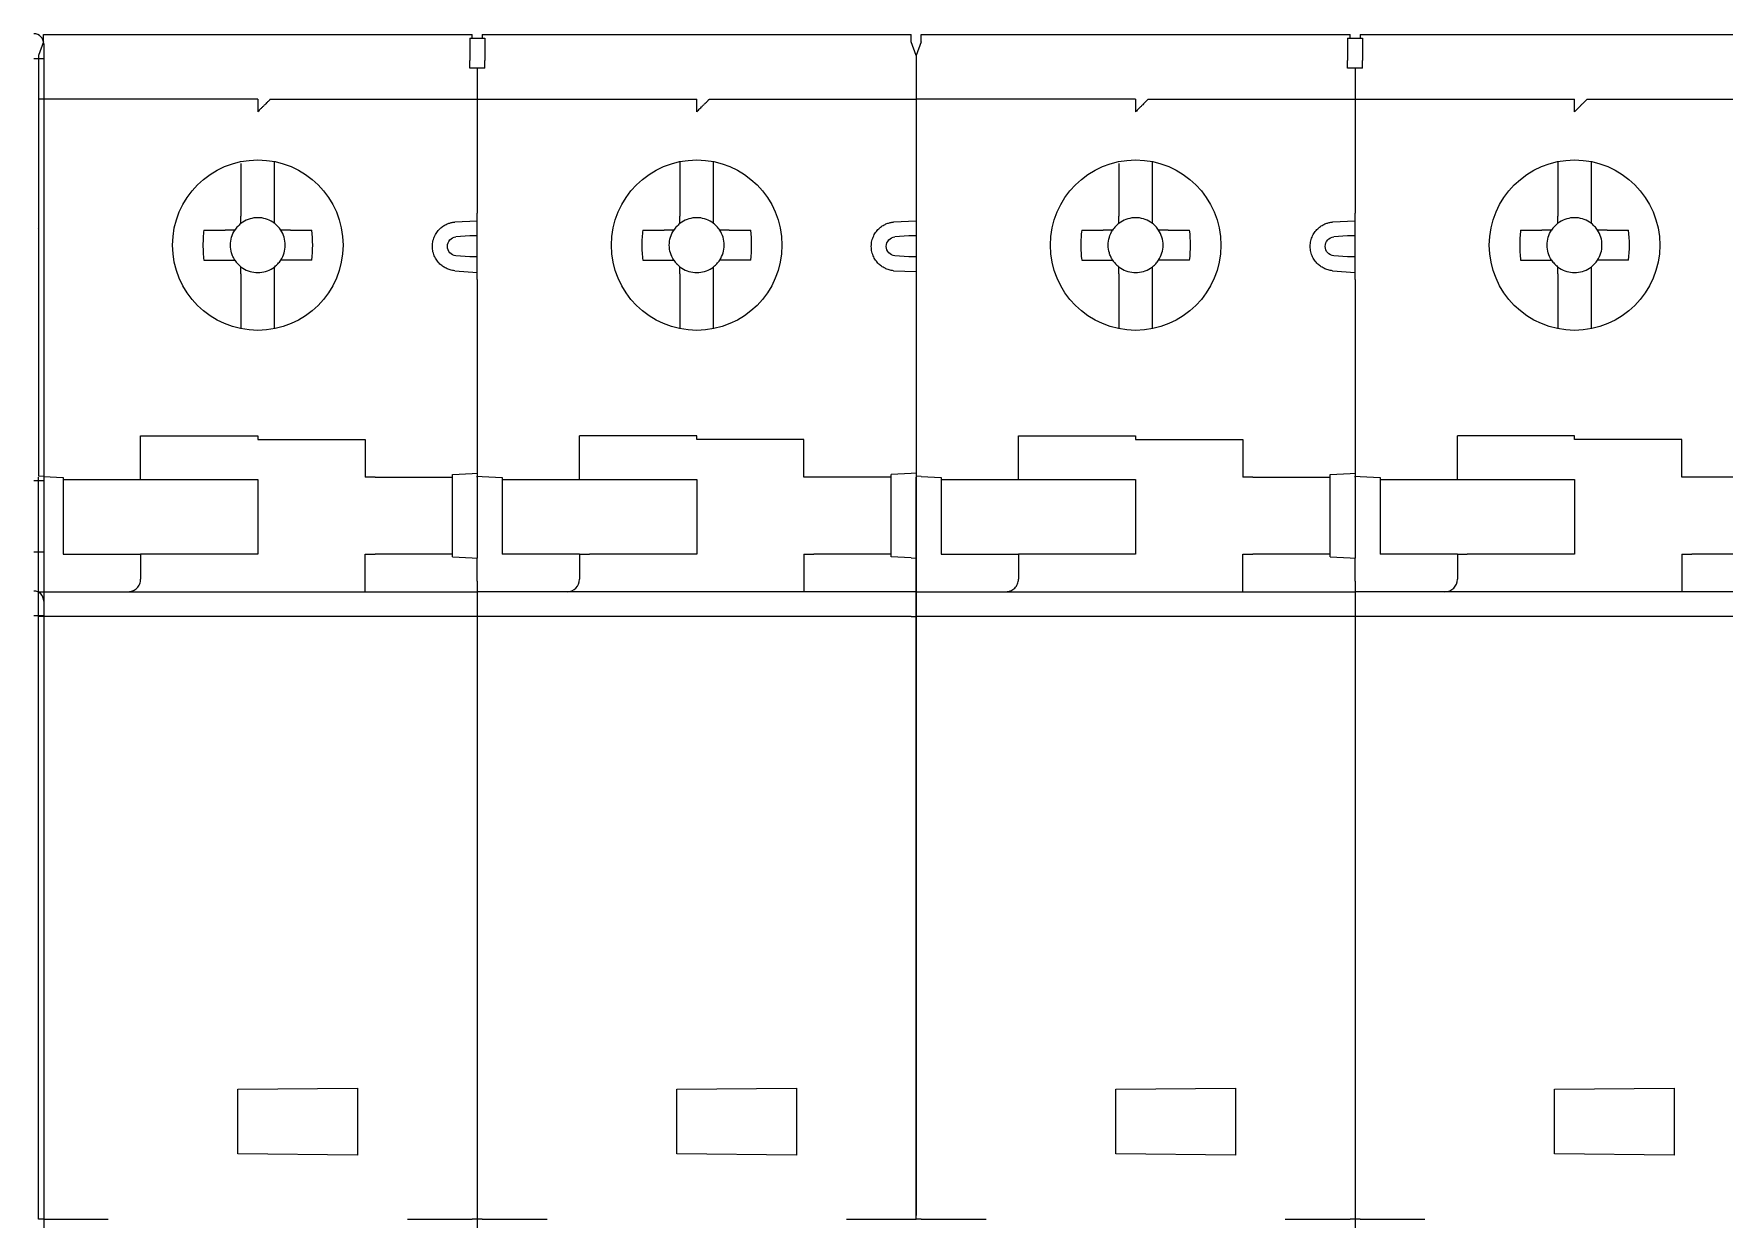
# Model space of a CAD drawing. Header units: millimetres. Extents: x 1359 to 3577, y 1336 to 3557.
# Drawn here: x 2891.6 to 2959.4, y 2729.8 to 2777.4 of the extents above; entities that cross this region are included whole.
import ezdxf

# ---------------------------------------------------------------- set-up
doc = ezdxf.new("R2010")
doc.units = ezdxf.units.MM
doc.layers.add('000-PI-Oprema', color=30, linetype='Continuous', lineweight=5)

msp = doc.modelspace()

# ---------------------------------------------------------------- linework, layer by layer
at = {"layer": '000-PI-Oprema', "color": 0, "lineweight": 0}
for p, q in [((2891.991, 2777.331), (2896.791, 2777.331)), ((2896.791, 2777.331), (2904.411, 2777.331)), ((2904.411, 2777.331), (2909.191, 2777.331)), ((2909.091, 2777.181), (2909.191, 2777.181)), ((2909.191, 2777.181), (2909.591, 2777.181)), ((2909.591, 2777.331), (2914.391, 2777.331)), ((2909.591, 2777.181), (2909.691, 2777.181)), ((2914.391, 2777.331), (2922.011, 2777.331)), ((2922.011, 2777.331), (2926.791, 2777.331)), ((2927.191, 2777.331), (2931.991, 2777.331)), ((2931.991, 2777.331), (2939.611, 2777.331)), ((2939.611, 2777.331), (2944.391, 2777.331)), ((2944.291, 2777.181), (2944.391, 2777.181)), ((2944.391, 2777.181), (2944.791, 2777.181)), ((2944.791, 2777.331), (2949.591, 2777.331)), ((2944.791, 2777.181), (2944.891, 2777.181)), ((2949.591, 2777.331), (2957.211, 2777.331)), ((2957.211, 2777.331), (2961.991, 2777.331)), ((2891.991, 2777.031), (2891.791, 2776.481)), ((2891.791, 2776.481), (2891.791, 2773.881)), ((2926.991, 2776.481), (2926.791, 2777.031)), ((2927.191, 2777.031), (2926.991, 2776.481)), ((2926.991, 2776.481), (2926.991, 2773.881)), ((2926.991, 2776.481), (2926.991, 2773.881)), ((2909.091, 2775.981), (2909.091, 2776.281)), ((2909.691, 2775.981), (2909.091, 2775.981)), ((2909.391, 2775.981), (2909.391, 2770.161)), ((2909.691, 2775.981), (2909.691, 2776.281)), ((2944.291, 2775.981), (2944.291, 2776.281)), ((2944.891, 2775.981), (2944.291, 2775.981)), ((2944.591, 2775.981), (2944.591, 2770.161)), ((2944.891, 2775.981), (2944.891, 2776.281)), ((2900.591, 2774.731), (2891.791, 2774.731)), ((2901.091, 2774.731), (2909.191, 2774.731)), ((2909.191, 2774.731), (2918.191, 2774.731)), ((2918.691, 2774.731), (2926.991, 2774.731)), ((2935.791, 2774.731), (2926.991, 2774.731)), ((2936.291, 2774.731), (2944.391, 2774.731)), ((2944.391, 2774.731), (2953.391, 2774.731)), ((2953.891, 2774.731), (2962.191, 2774.731)), ((2891.791, 2773.881), (2891.791, 2759.61)), ((2926.991, 2773.881), (2926.991, 2759.61)), ((2926.991, 2773.881), (2926.991, 2770.161)), ((2899.916, 2772.157), (2899.916, 2770.038)), ((2901.266, 2772.157), (2901.266, 2772.232)), ((2901.266, 2770.038), (2901.266, 2772.157)), ((2917.516, 2772.232), (2917.516, 2772.157)), ((2917.516, 2772.157), (2917.516, 2770.038)), ((2918.866, 2772.157), (2918.866, 2772.232)), ((2918.866, 2770.038), (2918.866, 2772.157)), ((2935.116, 2772.157), (2935.116, 2770.038)), ((2936.466, 2772.157), (2936.466, 2772.232)), ((2936.466, 2770.038), (2936.466, 2772.157)), ((2952.716, 2772.232), (2952.716, 2772.157)), ((2952.716, 2772.157), (2952.716, 2770.038)), ((2954.066, 2772.157), (2954.066, 2772.232)), ((2954.066, 2770.038), (2954.066, 2772.157)), ((2899.916, 2769.75), (2899.916, 2770.038)), ((2901.266, 2769.75), (2901.266, 2770.038)), ((2909.391, 2769.844), (2908.485, 2769.806)), ((2909.391, 2767.501), (2909.391, 2770.161)), ((2917.516, 2769.75), (2917.516, 2770.038)), ((2918.866, 2769.75), (2918.866, 2770.038)), ((2926.991, 2769.844), (2926.085, 2769.806)), ((2935.116, 2769.75), (2935.116, 2770.038)), ((2936.466, 2769.75), (2936.466, 2770.038)), ((2944.591, 2769.844), (2943.685, 2769.806)), ((2944.591, 2767.501), (2944.591, 2770.161)), ((2952.716, 2769.75), (2952.716, 2770.038)), ((2954.066, 2769.75), (2954.066, 2770.038)), ((2891.791, 2769.531), (2891.786, 2769.518)), ((2898.427, 2769.481), (2899.285, 2769.481)), ((2901.897, 2769.481), (2902.755, 2769.481)), ((2909.091, 2769.257), (2908.537, 2769.209)), ((2916.027, 2769.481), (2916.885, 2769.481)), ((2919.497, 2769.481), (2920.355, 2769.481)), ((2926.691, 2769.257), (2926.137, 2769.209)), ((2926.991, 2769.531), (2926.986, 2769.518)), ((2926.991, 2769.257), (2926.991, 2768.405)), ((2933.627, 2769.481), (2934.485, 2769.481)), ((2937.097, 2769.481), (2937.955, 2769.481)), ((2944.291, 2769.257), (2943.737, 2769.209)), ((2951.227, 2769.481), (2952.085, 2769.481)), ((2954.697, 2769.481), (2955.555, 2769.481)), ((2898.427, 2768.281), (2899.285, 2768.281)), ((2902.755, 2768.281), (2901.897, 2768.281)), ((2909.091, 2768.405), (2908.537, 2768.454)), ((2916.027, 2768.281), (2916.885, 2768.281)), ((2920.355, 2768.281), (2919.497, 2768.281)), ((2926.691, 2768.405), (2926.137, 2768.454)), ((2933.627, 2768.281), (2934.485, 2768.281)), ((2937.955, 2768.281), (2937.097, 2768.281)), ((2944.291, 2768.405), (2943.737, 2768.454)), ((2951.227, 2768.281), (2952.085, 2768.281)), ((2955.555, 2768.281), (2954.697, 2768.281)), ((2899.916, 2767.725), (2899.916, 2768.013)), ((2899.916, 2767.725), (2899.916, 2765.605)), ((2901.266, 2767.725), (2901.266, 2768.013)), ((2901.266, 2765.605), (2901.266, 2767.725)), ((2908.485, 2767.856), (2909.391, 2767.777)), ((2917.516, 2767.725), (2917.516, 2768.013)), ((2917.516, 2767.725), (2917.516, 2765.605)), ((2918.866, 2767.725), (2918.866, 2768.013)), ((2918.866, 2765.605), (2918.866, 2767.725)), ((2926.085, 2767.856), (2926.991, 2767.818)), ((2935.116, 2767.725), (2935.116, 2768.013)), ((2935.116, 2767.725), (2935.116, 2765.605)), ((2936.466, 2767.725), (2936.466, 2768.013)), ((2936.466, 2765.605), (2936.466, 2767.725)), ((2943.685, 2767.856), (2944.591, 2767.777)), ((2952.716, 2767.725), (2952.716, 2768.013)), ((2952.716, 2767.725), (2952.716, 2765.605)), ((2954.066, 2767.725), (2954.066, 2768.013)), ((2954.066, 2765.605), (2954.066, 2767.725)), ((2909.391, 2767.501), (2909.391, 2759.734)), ((2926.991, 2767.501), (2926.991, 2759.734)), ((2944.591, 2767.501), (2944.591, 2759.734)), ((2899.916, 2765.605), (2899.916, 2765.531)), ((2901.266, 2765.531), (2901.266, 2765.605)), ((2917.516, 2765.605), (2917.516, 2765.531)), ((2918.866, 2765.531), (2918.866, 2765.605)), ((2935.116, 2765.605), (2935.116, 2765.531)), ((2936.466, 2765.531), (2936.466, 2765.605)), ((2952.716, 2765.605), (2952.716, 2765.531)), ((2954.066, 2765.531), (2954.066, 2765.605)), ((2891.791, 2763.581), (2891.786, 2763.586)), ((2926.991, 2763.581), (2926.986, 2763.586)), ((2926.996, 2763.381), (2926.991, 2763.381)), ((2895.891, 2761.231), (2900.591, 2761.231)), ((2895.891, 2759.481), (2895.891, 2761.231)), ((2900.591, 2761.231), (2900.591, 2761.081)), ((2900.591, 2761.081), (2904.891, 2761.081)), ((2904.891, 2761.081), (2904.891, 2759.581)), ((2918.191, 2761.231), (2913.491, 2761.231)), ((2913.491, 2759.481), (2913.491, 2761.231)), ((2918.191, 2761.081), (2918.191, 2761.231)), ((2922.491, 2761.081), (2918.191, 2761.081)), ((2922.491, 2759.581), (2922.491, 2761.081)), ((2931.091, 2761.231), (2935.791, 2761.231)), ((2931.091, 2759.481), (2931.091, 2761.231)), ((2935.791, 2761.231), (2935.791, 2761.081)), ((2935.791, 2761.081), (2940.091, 2761.081)), ((2940.091, 2761.081), (2940.091, 2759.581)), ((2953.391, 2761.231), (2948.691, 2761.231)), ((2948.691, 2759.481), (2948.691, 2761.231)), ((2953.391, 2761.081), (2953.391, 2761.231)), ((2957.691, 2761.081), (2953.391, 2761.081)), ((2957.691, 2759.581), (2957.691, 2761.081)), ((2891.991, 2759.599), (2891.791, 2759.61)), ((2891.791, 2755.405), (2891.791, 2759.581)), ((2891.991, 2759.599), (2892.791, 2759.557)), ((2892.791, 2759.557), (2892.791, 2759.481)), ((2892.791, 2759.481), (2895.891, 2759.481)), ((2892.791, 2759.481), (2892.791, 2756.481)), ((2895.891, 2759.481), (2896.291, 2759.481)), ((2896.291, 2759.481), (2900.591, 2759.481)), ((2900.591, 2759.481), (2900.591, 2756.481)), ((2905.291, 2759.581), (2904.891, 2759.581)), ((2905.291, 2759.581), (2908.391, 2759.581)), ((2908.391, 2759.681), (2909.191, 2759.723)), ((2908.391, 2759.581), (2908.391, 2759.681)), ((2908.391, 2756.481), (2908.391, 2759.581)), ((2909.191, 2759.723), (2909.391, 2759.734)), ((2909.391, 2759.734), (2909.391, 2759.61)), ((2909.391, 2759.61), (2909.591, 2759.599)), ((2909.391, 2759.581), (2909.391, 2759.61)), ((2909.391, 2759.581), (2909.391, 2756.329)), ((2909.591, 2759.599), (2910.391, 2759.557)), ((2910.391, 2759.557), (2910.391, 2759.481)), ((2910.391, 2759.481), (2913.491, 2759.481)), ((2910.391, 2759.481), (2910.391, 2756.481)), ((2913.491, 2759.481), (2913.891, 2759.481)), ((2913.891, 2759.481), (2918.191, 2759.481)), ((2918.191, 2759.481), (2918.191, 2756.481)), ((2922.891, 2759.581), (2922.491, 2759.581)), ((2925.991, 2759.581), (2922.891, 2759.581)), ((2926.791, 2759.723), (2925.991, 2759.681)), ((2925.991, 2759.581), (2925.991, 2759.681)), ((2925.991, 2756.481), (2925.991, 2759.581)), ((2926.991, 2759.734), (2926.791, 2759.723)), ((2926.991, 2759.734), (2926.991, 2756.329)), ((2927.191, 2759.599), (2926.991, 2759.61)), ((2926.991, 2755.405), (2926.991, 2759.581)), ((2927.191, 2759.599), (2927.991, 2759.557)), ((2927.991, 2759.557), (2927.991, 2759.481)), ((2927.991, 2759.481), (2931.091, 2759.481)), ((2927.991, 2759.481), (2927.991, 2756.481)), ((2931.091, 2759.481), (2931.491, 2759.481)), ((2931.491, 2759.481), (2935.791, 2759.481)), ((2935.791, 2759.481), (2935.791, 2756.481)), ((2940.491, 2759.581), (2940.091, 2759.581)), ((2940.491, 2759.581), (2943.591, 2759.581)), ((2943.591, 2759.681), (2944.391, 2759.723)), ((2943.591, 2759.581), (2943.591, 2759.681)), ((2943.591, 2756.481), (2943.591, 2759.581)), ((2944.391, 2759.723), (2944.591, 2759.734)), ((2944.591, 2759.734), (2944.591, 2759.61)), ((2944.591, 2759.61), (2944.791, 2759.599)), ((2944.591, 2759.581), (2944.591, 2759.61)), ((2944.591, 2759.581), (2944.591, 2756.329)), ((2944.791, 2759.599), (2945.591, 2759.557)), ((2945.591, 2759.557), (2945.591, 2759.481)), ((2945.591, 2759.481), (2948.691, 2759.481)), ((2945.591, 2759.481), (2945.591, 2756.481)), ((2948.691, 2759.481), (2949.091, 2759.481)), ((2949.091, 2759.481), (2953.391, 2759.481)), ((2953.391, 2759.481), (2953.391, 2756.481)), ((2958.091, 2759.581), (2957.691, 2759.581)), ((2961.191, 2759.581), (2958.091, 2759.581)), ((2926.991, 2758.781), (2926.996, 2758.781)), ((2891.786, 2758.576), (2891.791, 2758.581)), ((2926.986, 2758.576), (2926.991, 2758.581)), ((2892.791, 2756.481), (2895.891, 2756.481)), ((2896.291, 2756.481), (2895.891, 2756.481)), ((2895.891, 2756.481), (2895.891, 2755.481)), ((2900.591, 2756.481), (2896.291, 2756.481)), ((2904.891, 2756.481), (2905.291, 2756.481)), ((2904.891, 2754.981), (2904.891, 2756.481)), ((2908.391, 2756.481), (2905.291, 2756.481)), ((2908.391, 2756.381), (2908.391, 2756.481)), ((2908.391, 2756.381), (2909.191, 2756.339)), ((2909.191, 2756.339), (2909.391, 2756.329)), ((2909.391, 2755.405), (2909.391, 2756.329)), ((2913.491, 2756.481), (2910.391, 2756.481)), ((2913.491, 2756.481), (2913.891, 2756.481)), ((2913.491, 2756.481), (2913.491, 2755.481)), ((2918.191, 2756.481), (2913.891, 2756.481)), ((2922.491, 2756.481), (2922.891, 2756.481)), ((2922.491, 2756.481), (2922.491, 2754.981)), ((2925.991, 2756.481), (2922.891, 2756.481)), ((2925.991, 2756.381), (2925.991, 2756.481)), ((2926.791, 2756.339), (2925.991, 2756.381)), ((2926.791, 2756.339), (2926.991, 2756.329)), ((2926.991, 2756.329), (2926.991, 2754.131)), ((2927.991, 2756.481), (2931.091, 2756.481)), ((2931.491, 2756.481), (2931.091, 2756.481)), ((2931.091, 2756.481), (2931.091, 2755.481)), ((2935.791, 2756.481), (2931.491, 2756.481)), ((2940.091, 2756.481), (2940.491, 2756.481)), ((2940.091, 2754.981), (2940.091, 2756.481)), ((2943.591, 2756.481), (2940.491, 2756.481)), ((2943.591, 2756.381), (2943.591, 2756.481)), ((2943.591, 2756.381), (2944.391, 2756.339)), ((2944.391, 2756.339), (2944.591, 2756.329)), ((2944.591, 2755.405), (2944.591, 2756.329)), ((2948.691, 2756.481), (2945.591, 2756.481)), ((2948.691, 2756.481), (2949.091, 2756.481)), ((2948.691, 2756.481), (2948.691, 2755.481)), ((2953.391, 2756.481), (2949.091, 2756.481)), ((2957.691, 2756.481), (2958.091, 2756.481)), ((2957.691, 2756.481), (2957.691, 2754.981)), ((2961.191, 2756.481), (2958.091, 2756.481)), ((2891.791, 2754.131), (2891.791, 2755.405)), ((2909.391, 2755.405), (2909.391, 2754.131)), ((2926.991, 2754.131), (2926.991, 2755.405)), ((2944.591, 2755.405), (2944.591, 2754.131)), ((2891.791, 2754.981), (2909.391, 2754.981)), ((2926.991, 2754.981), (2909.391, 2754.981)), ((2926.991, 2754.981), (2944.591, 2754.981)), ((2962.191, 2754.981), (2944.591, 2754.981)), ((2891.791, 2729.814), (2891.791, 2754.131)), ((2909.391, 2754.131), (2909.391, 2753.981)), ((2926.991, 2729.814), (2926.991, 2754.131)), ((2926.991, 2754.131), (2926.991, 2729.964)), ((2944.591, 2754.131), (2944.591, 2753.981)), ((2909.191, 2753.981), (2891.791, 2753.981)), ((2909.391, 2753.981), (2909.191, 2753.981)), ((2926.791, 2753.981), (2909.391, 2753.986)), ((2909.391, 2753.981), (2909.391, 2729.814)), ((2926.791, 2753.981), (2926.991, 2753.981)), ((2944.391, 2753.981), (2926.991, 2753.981)), ((2944.591, 2753.981), (2944.391, 2753.981)), ((2961.991, 2753.981), (2944.591, 2753.986)), ((2944.591, 2753.981), (2944.591, 2729.814)), ((2891.786, 2749.076), (2891.791, 2749.081)), ((2926.986, 2749.076), (2926.991, 2749.081)), ((2926.991, 2749.281), (2926.996, 2749.281)), ((2891.791, 2747.531), (2891.786, 2747.531)), ((2926.991, 2747.531), (2926.986, 2747.531)), ((2891.791, 2746.931), (2891.786, 2746.936)), ((2926.991, 2746.931), (2926.986, 2746.936)), ((2926.996, 2746.936), (2926.991, 2746.931)), ((2891.791, 2739.829), (2891.789, 2739.834)), ((2926.991, 2739.829), (2926.989, 2739.834)), ((2926.991, 2739.531), (2926.996, 2739.526)), ((2891.786, 2738.195), (2891.791, 2738.181)), ((2926.986, 2738.195), (2926.991, 2738.181)), ((2926.991, 2738.281), (2926.996, 2738.295)), ((2899.791, 2735.031), (2904.591, 2735.073)), ((2904.591, 2735.073), (2904.591, 2732.389)), ((2917.391, 2735.031), (2922.191, 2735.073)), ((2922.191, 2735.073), (2922.191, 2732.389)), ((2934.991, 2735.031), (2939.791, 2735.073)), ((2939.791, 2735.073), (2939.791, 2732.389)), ((2952.591, 2735.031), (2957.391, 2735.073)), ((2957.391, 2735.073), (2957.391, 2732.389)), ((2899.791, 2732.431), (2899.791, 2735.031)), ((2917.391, 2732.431), (2917.391, 2735.031)), ((2934.991, 2732.431), (2934.991, 2735.031)), ((2952.591, 2732.431), (2952.591, 2735.031)), ((2904.591, 2732.389), (2899.791, 2732.431)), ((2922.191, 2732.389), (2917.391, 2732.431)), ((2939.791, 2732.389), (2934.991, 2732.431)), ((2957.391, 2732.389), (2952.591, 2732.431)), ((2891.991, 2729.814), (2891.791, 2729.814)), ((2891.991, 2729.814), (2894.591, 2729.814)), ((2906.591, 2729.814), (2909.191, 2729.814)), ((2909.391, 2729.814), (2909.191, 2729.814)), ((2909.391, 2729.814), (2909.391, 2728.572)), ((2909.591, 2729.814), (2909.391, 2729.814)), ((2909.591, 2729.814), (2912.191, 2729.814)), ((2924.191, 2729.814), (2926.791, 2729.814)), ((2926.791, 2729.814), (2926.991, 2729.814)), ((2927.191, 2729.814), (2926.991, 2729.814)), ((2927.191, 2729.814), (2929.791, 2729.814)), ((2941.791, 2729.814), (2944.391, 2729.814)), ((2944.591, 2729.814), (2944.391, 2729.814)), ((2944.591, 2729.814), (2944.591, 2728.572)), ((2944.791, 2729.814), (2944.591, 2729.814)), ((2944.791, 2729.814), (2947.391, 2729.814))]:
    msp.add_line(p, q, dxfattribs=at)
at = {"layer": '000-PI-Oprema', "color": 0, "linetype": 'ByBlock', "lineweight": 0}
for p, q in [((2892.008, 2776.957), (2892.008, 2776.357)), ((2892.008, 2776.357), (2891.608, 2776.357)), ((2892.008, 2776.357), (2892.008, 2759.432)), ((2892.008, 2759.432), (2891.608, 2759.432)), ((2892.008, 2759.432), (2892.008, 2756.582)), ((2891.608, 2756.582), (2892.008, 2756.582)), ((2892.008, 2756.582), (2892.008, 2754.607)), ((2892.008, 2754.607), (2892.008, 2754.007)), ((2892.008, 2754.007), (2891.608, 2754.007)), ((2892.008, 2754.007), (2892.008, 2727.396)), ((2892.008, 2754.007), (2892.008, 2727.396))]:
    msp.add_line(p, q, dxfattribs=at)
at = {"layer": '000-PI-Oprema', "color": 0, "lineweight": 0}
for centre in [(2900.591, 2768.881), (2918.191, 2768.881), (2935.791, 2768.881), (2953.391, 2768.881)]:
    msp.add_circle(centre, 3.418, dxfattribs=at)
at = {"layer": '000-PI-Oprema', "color": 0, "linetype": 'ByBlock', "lineweight": 0}
for centre in [(2891.608, 2776.957), (2891.608, 2754.607)]:
    msp.add_arc(centre, 0.4, 0, 90, dxfattribs=at)
at = {"layer": '000-PI-Oprema', "color": 0, "lineweight": 0}
for centre, radius, start, end in [((2900.591, 2768.881), 1.1, 136.9319, 146.94427), ((2900.591, 2768.881), 1.1, 135, 136.9319), ((2900.591, 2768.881), 1.1, 123.05573, 133.0681), ((2900.591, 2768.881), 1.1, 46.9319, 56.94427), ((2900.591, 2768.881), 1.1, 45, 46.9319), ((2900.591, 2768.881), 1.1, 43.0681, 45), ((2900.591, 2768.881), 1.1, 33.05573, 43.0681), ((2918.191, 2768.881), 1.1, 136.9319, 146.94427), ((2918.191, 2768.881), 1.1, 135, 136.9319), ((2918.191, 2768.881), 1.1, 123.05573, 133.0681), ((2918.191, 2768.881), 1.1, 46.9319, 56.94427), ((2918.191, 2768.881), 1.1, 45, 46.9319), ((2918.191, 2768.881), 1.1, 43.0681, 45), ((2918.191, 2768.881), 1.1, 33.05573, 43.0681), ((2935.791, 2768.881), 1.1, 136.9319, 146.94427), ((2935.791, 2768.881), 1.1, 135, 136.9319), ((2935.791, 2768.881), 1.1, 123.05573, 133.0681), ((2935.791, 2768.881), 1.1, 46.9319, 56.94427), ((2935.791, 2768.881), 1.1, 45, 46.9319), ((2935.791, 2768.881), 1.1, 43.0681, 45), ((2935.791, 2768.881), 1.1, 33.05573, 43.0681), ((2953.391, 2768.881), 1.1, 136.9319, 146.94427), ((2953.391, 2768.881), 1.1, 135, 136.9319), ((2953.391, 2768.881), 1.1, 123.05573, 133.0681), ((2953.391, 2768.881), 1.1, 46.9319, 56.94427), ((2953.391, 2768.881), 1.1, 45, 46.9319), ((2953.391, 2768.881), 1.1, 43.0681, 45), ((2953.391, 2768.881), 1.1, 33.05573, 43.0681), ((2900.591, 2768.881), 1.1, 213.05573, 223.0681), ((2900.591, 2768.881), 1.1, 316.9319, 326.94427), ((2918.191, 2768.881), 1.1, 213.05573, 223.0681), ((2918.191, 2768.881), 1.1, 316.9319, 326.94427), ((2935.791, 2768.881), 1.1, 213.05573, 223.0681), ((2935.791, 2768.881), 1.1, 316.9319, 326.94427), ((2953.391, 2768.881), 1.1, 213.05573, 223.0681), ((2953.391, 2768.881), 1.1, 316.9319, 326.94427), ((2900.591, 2768.881), 1.1, 226.9319, 236.94427), ((2900.591, 2768.881), 1.1, 303.05573, 313.0681), ((2900.591, 2768.881), 1.1, 313.0681, 315), ((2900.591, 2768.881), 1.1, 315, 316.9319), ((2918.191, 2768.881), 1.1, 226.9319, 236.94427), ((2918.191, 2768.881), 1.1, 303.05573, 313.0681), ((2918.191, 2768.881), 1.1, 313.0681, 315), ((2918.191, 2768.881), 1.1, 315, 316.9319), ((2935.791, 2768.881), 1.1, 226.9319, 236.94427), ((2935.791, 2768.881), 1.1, 303.05573, 313.0681), ((2935.791, 2768.881), 1.1, 313.0681, 315), ((2935.791, 2768.881), 1.1, 315, 316.9319), ((2953.391, 2768.881), 1.1, 226.9319, 236.94427), ((2953.391, 2768.881), 1.1, 303.05573, 313.0681), ((2953.391, 2768.881), 1.1, 313.0681, 315), ((2953.391, 2768.881), 1.1, 315, 316.9319), ((2912.991, 2755.481), 0.5, 270, 0), ((2948.191, 2755.481), 0.5, 270, 0)]:
    msp.add_arc(centre, radius, start, end, dxfattribs=at)
for points, knots in [([(2891.991, 2777.031), (2891.991, 2777.057), (2891.991, 2777.112), (2891.991, 2777.187), (2891.991, 2777.252), (2891.991, 2777.298), (2891.991, 2777.326), (2891.991, 2777.329), (2891.991, 2777.331)], [0.2613825, 0.2613825, 0.2613825, 0.2613825, 0.3685854, 0.5000663, 0.6285535, 0.7600358, 0.8779631, 1, 1, 1, 1]), ([(2909.091, 2777.181), (2909.091, 2777.162), (2909.091, 2777.108), (2909.091, 2776.993), (2909.091, 2776.834), (2909.091, 2776.657), (2909.091, 2776.47), (2909.091, 2776.344), (2909.091, 2776.281)], [0.287427, 0.287427, 0.287427, 0.287427, 0.3699948, 0.5001298, 0.629921, 0.7600558, 0.879771, 1, 1, 1, 1]), ([(2909.191, 2777.181), (2909.191, 2777.182), (2909.191, 2777.238), (2909.191, 2777.306), (2909.191, 2777.323), (2909.191, 2777.331)], [0, 0, 0, 0, 0.010834, 0.505413, 1, 1, 1, 1]), ([(2909.591, 2777.331), (2909.591, 2777.323), (2909.591, 2777.306), (2909.591, 2777.238), (2909.591, 2777.182), (2909.591, 2777.181)], [0, 0, 0, 0, 0.494587, 0.989166, 1, 1, 1, 1]), ([(2909.691, 2777.181), (2909.691, 2777.133), (2909.691, 2777.068), (2909.691, 2776.803), (2909.691, 2776.543), (2909.691, 2776.281)], [0.2858647, 0.2858647, 0.2858647, 0.2858647, 0.5, 0.5, 1, 1, 1, 1]), ([(2926.791, 2777.031), (2926.791, 2777.088), (2926.791, 2777.141), (2926.791, 2777.277), (2926.791, 2777.331), (2926.791, 2777.331)], [0.262243, 0.262243, 0.262243, 0.262243, 0.5, 0.5, 1, 1, 1, 1]), ([(2927.191, 2777.031), (2927.191, 2777.057), (2927.191, 2777.112), (2927.191, 2777.187), (2927.191, 2777.252), (2927.191, 2777.298), (2927.191, 2777.326), (2927.191, 2777.329), (2927.191, 2777.331)], [0.2613825, 0.2613825, 0.2613825, 0.2613825, 0.3685854, 0.5000663, 0.6285535, 0.7600358, 0.8779631, 1, 1, 1, 1]), ([(2944.291, 2777.181), (2944.291, 2777.162), (2944.291, 2777.108), (2944.291, 2776.993), (2944.291, 2776.834), (2944.291, 2776.657), (2944.291, 2776.47), (2944.291, 2776.344), (2944.291, 2776.281)], [0.287427, 0.287427, 0.287427, 0.287427, 0.3699948, 0.5001298, 0.629921, 0.7600558, 0.879771, 1, 1, 1, 1]), ([(2944.391, 2777.181), (2944.391, 2777.182), (2944.391, 2777.238), (2944.391, 2777.306), (2944.391, 2777.323), (2944.391, 2777.331)], [0, 0, 0, 0, 0.010834, 0.505413, 1, 1, 1, 1]), ([(2944.791, 2777.331), (2944.791, 2777.323), (2944.791, 2777.306), (2944.791, 2777.238), (2944.791, 2777.182), (2944.791, 2777.181)], [0, 0, 0, 0, 0.494587, 0.989166, 1, 1, 1, 1]), ([(2944.891, 2777.181), (2944.891, 2777.133), (2944.891, 2777.068), (2944.891, 2776.803), (2944.891, 2776.543), (2944.891, 2776.281)], [0.2858647, 0.2858647, 0.2858647, 0.2858647, 0.5, 0.5, 1, 1, 1, 1]), ([(2900.591, 2774.731), (2900.591, 2774.73), (2900.591, 2774.729), (2900.591, 2774.716), (2900.591, 2774.694), (2900.591, 2774.652), (2900.591, 2774.588), (2900.591, 2774.508), (2900.591, 2774.42), (2900.591, 2774.326), (2900.591, 2774.263), (2900.591, 2774.231)], [0, 0, 0, 0, 0.080758, 0.160392, 0.240099, 0.368585, 0.500066, 0.628554, 0.760036, 0.877963, 1, 1, 1, 1]), ([(2901.091, 2774.731), (2901.091, 2774.731), (2901.089, 2774.73), (2901.08, 2774.72), (2901.065, 2774.706), (2901.044, 2774.684), (2901.017, 2774.657), (2900.984, 2774.624), (2900.937, 2774.577), (2900.87, 2774.51), (2900.789, 2774.428), (2900.694, 2774.334), (2900.629, 2774.269), (2900.591, 2774.231)], [0, 0, 0, 0, 0.056117, 0.113833, 0.173777, 0.236509, 0.302522, 0.372235, 0.446007, 0.56933, 0.712859, 0.83153, 1, 1, 1, 1]), ([(2918.191, 2774.231), (2918.191, 2774.362), (2918.191, 2774.492), (2918.191, 2774.677), (2918.191, 2774.731), (2918.191, 2774.731)], [0, 0, 0, 0, 0.5, 0.5, 1, 1, 1, 1]), ([(2918.191, 2774.231), (2918.213, 2774.253), (2918.257, 2774.297), (2918.321, 2774.361), (2918.392, 2774.432), (2918.469, 2774.509), (2918.545, 2774.585), (2918.608, 2774.648), (2918.655, 2774.695), (2918.686, 2774.726), (2918.689, 2774.729), (2918.691, 2774.731)], [0, 0, 0, 0, 0.097283, 0.192791, 0.287384, 0.42418, 0.554334, 0.675821, 0.789691, 0.896334, 1, 1, 1, 1]), ([(2935.791, 2774.731), (2935.791, 2774.73), (2935.791, 2774.729), (2935.791, 2774.716), (2935.791, 2774.694), (2935.791, 2774.652), (2935.791, 2774.588), (2935.791, 2774.508), (2935.791, 2774.42), (2935.791, 2774.326), (2935.791, 2774.263), (2935.791, 2774.231)], [0, 0, 0, 0, 0.080758, 0.160392, 0.240099, 0.368585, 0.500066, 0.628554, 0.760036, 0.877963, 1, 1, 1, 1]), ([(2936.291, 2774.731), (2936.291, 2774.731), (2936.289, 2774.73), (2936.28, 2774.72), (2936.265, 2774.706), (2936.244, 2774.684), (2936.217, 2774.657), (2936.184, 2774.624), (2936.137, 2774.577), (2936.07, 2774.51), (2935.989, 2774.428), (2935.894, 2774.334), (2935.829, 2774.269), (2935.791, 2774.231)], [0, 0, 0, 0, 0.056117, 0.113833, 0.173777, 0.236509, 0.302522, 0.372235, 0.446007, 0.56933, 0.712859, 0.83153, 1, 1, 1, 1]), ([(2953.391, 2774.231), (2953.391, 2774.362), (2953.391, 2774.492), (2953.391, 2774.677), (2953.391, 2774.731), (2953.391, 2774.731)], [0, 0, 0, 0, 0.5, 0.5, 1, 1, 1, 1]), ([(2953.391, 2774.231), (2953.413, 2774.253), (2953.457, 2774.297), (2953.521, 2774.361), (2953.592, 2774.432), (2953.669, 2774.509), (2953.745, 2774.585), (2953.808, 2774.648), (2953.855, 2774.695), (2953.886, 2774.726), (2953.889, 2774.729), (2953.891, 2774.731)], [0, 0, 0, 0, 0.097283, 0.192791, 0.287384, 0.42418, 0.554334, 0.675821, 0.789691, 0.896334, 1, 1, 1, 1]), ([(2901.191, 2769.803), (2901.014, 2769.919), (2900.803, 2769.981), (2900.38, 2769.981), (2900.169, 2769.919), (2899.991, 2769.803)], [0, 0, 0, 0, 0.5, 0.5, 1, 1, 1, 1]), ([(2908.485, 2767.856), (2908.454, 2767.86), (2908.394, 2767.867), (2908.305, 2767.888), (2908.194, 2767.924), (2908.065, 2767.987), (2907.92, 2768.092), (2907.788, 2768.231), (2907.679, 2768.408), (2907.607, 2768.611), (2907.583, 2768.831), (2907.607, 2769.052), (2907.679, 2769.254), (2907.788, 2769.432), (2907.919, 2769.57), (2908.065, 2769.676), (2908.208, 2769.744), (2908.349, 2769.789), (2908.439, 2769.8), (2908.485, 2769.806)], [0, 0, 0, 0, 0.031513, 0.062833, 0.094232, 0.152293, 0.210532, 0.279327, 0.348301, 0.424071, 0.50002, 0.57579, 0.651739, 0.720534, 0.789508, 0.84757, 0.905809, 0.95275, 1, 1, 1, 1]), ([(2918.791, 2769.803), (2918.614, 2769.919), (2918.403, 2769.981), (2917.98, 2769.981), (2917.769, 2769.919), (2917.591, 2769.803)], [0, 0, 0, 0, 0.5, 0.5, 1, 1, 1, 1]), ([(2926.085, 2767.856), (2926.054, 2767.86), (2925.994, 2767.867), (2925.905, 2767.888), (2925.794, 2767.924), (2925.665, 2767.987), (2925.52, 2768.092), (2925.388, 2768.231), (2925.279, 2768.408), (2925.207, 2768.611), (2925.183, 2768.831), (2925.207, 2769.052), (2925.279, 2769.254), (2925.388, 2769.432), (2925.519, 2769.57), (2925.665, 2769.676), (2925.808, 2769.744), (2925.949, 2769.789), (2926.039, 2769.8), (2926.085, 2769.806)], [0, 0, 0, 0, 0.031513, 0.062833, 0.094232, 0.152293, 0.210532, 0.279327, 0.348301, 0.424071, 0.50002, 0.57579, 0.651739, 0.720534, 0.789508, 0.84757, 0.905809, 0.95275, 1, 1, 1, 1]), ([(2926.991, 2770.16), (2926.991, 2770.16), (2926.991, 2770.158), (2926.991, 2770.145), (2926.991, 2770.123), (2926.991, 2770.084), (2926.991, 2770.014), (2926.991, 2769.901), (2926.991, 2769.763), (2926.991, 2769.606), (2926.991, 2769.435), (2926.991, 2769.316), (2926.991, 2769.257)], [0, 0, 0, 0, 0.062572, 0.124512, 0.186422, 0.248903, 0.373491, 0.498598, 0.623567, 0.749199, 0.874318, 1, 1, 1, 1]), ([(2936.391, 2769.803), (2936.214, 2769.919), (2936.003, 2769.981), (2935.58, 2769.981), (2935.369, 2769.919), (2935.191, 2769.803)], [0, 0, 0, 0, 0.5, 0.5, 1, 1, 1, 1]), ([(2943.685, 2767.856), (2943.654, 2767.86), (2943.594, 2767.867), (2943.505, 2767.888), (2943.394, 2767.924), (2943.265, 2767.987), (2943.12, 2768.092), (2942.988, 2768.231), (2942.879, 2768.408), (2942.807, 2768.611), (2942.783, 2768.831), (2942.807, 2769.052), (2942.879, 2769.254), (2942.988, 2769.432), (2943.119, 2769.57), (2943.265, 2769.676), (2943.408, 2769.744), (2943.549, 2769.789), (2943.639, 2769.8), (2943.685, 2769.806)], [0, 0, 0, 0, 0.031513, 0.062833, 0.094232, 0.152293, 0.210532, 0.279327, 0.348301, 0.424071, 0.50002, 0.57579, 0.651739, 0.720534, 0.789508, 0.84757, 0.905809, 0.95275, 1, 1, 1, 1]), ([(2953.991, 2769.803), (2953.814, 2769.919), (2953.603, 2769.981), (2953.18, 2769.981), (2952.969, 2769.919), (2952.791, 2769.803)], [0, 0, 0, 0, 0.5, 0.5, 1, 1, 1, 1]), ([(2898.427, 2769.481), (2898.403, 2769.282), (2898.379, 2768.881), (2898.403, 2768.48), (2898.428, 2768.281), (2898.427, 2768.281)], [-0.000008, -0.000008, -0.000008, -0.000008, 0.499992, 0.999992, 1, 1, 1, 1]), ([(2901.897, 2769.481), (2901.83, 2769.481), (2901.705, 2769.481), (2901.574, 2769.481), (2901.513, 2769.481)], [0, 0, 0, 0, 0.54278, 1, 1, 1, 1]), ([(2908.537, 2768.454), (2908.444, 2768.462), (2908.354, 2768.506), (2908.228, 2768.644), (2908.191, 2768.738), (2908.191, 2768.925), (2908.228, 2769.018), (2908.354, 2769.156), (2908.444, 2769.2), (2908.537, 2769.209)], [0, 0, 0, 0, 0.25, 0.25, 0.5, 0.5, 0.75, 0.75, 1, 1, 1, 1]), ([(2909.391, 2769.257), (2909.391, 2769.257), (2909.359, 2769.257), (2909.248, 2769.257), (2909.17, 2769.257), (2909.091, 2769.257)], [0, 0, 0, 0, 0.5, 0.5, 1, 1, 1, 1]), ([(2916.027, 2769.481), (2916.003, 2769.282), (2915.979, 2768.881), (2916.003, 2768.48), (2916.028, 2768.281), (2916.027, 2768.281)], [0, 0, 0, 0, 0.5, 1, 1.000008, 1.000008, 1.000008, 1.000008]), ([(2919.497, 2769.481), (2919.43, 2769.481), (2919.305, 2769.481), (2919.174, 2769.481), (2919.113, 2769.481)], [0, 0, 0, 0, 0.54278, 1, 1, 1, 1]), ([(2926.137, 2768.454), (2926.044, 2768.462), (2925.954, 2768.506), (2925.828, 2768.644), (2925.791, 2768.738), (2925.791, 2768.925), (2925.828, 2769.018), (2925.954, 2769.156), (2926.044, 2769.2), (2926.137, 2769.209)], [0, 0, 0, 0, 0.25, 0.25, 0.5, 0.5, 0.75, 0.75, 1, 1, 1, 1]), ([(2926.991, 2769.257), (2926.991, 2769.257), (2926.959, 2769.257), (2926.848, 2769.257), (2926.77, 2769.257), (2926.691, 2769.257)], [0, 0, 0, 0, 0.5, 0.5, 1, 1, 1, 1]), ([(2933.627, 2769.481), (2933.603, 2769.282), (2933.579, 2768.881), (2933.603, 2768.48), (2933.628, 2768.281), (2933.627, 2768.281)], [-0.000008, -0.000008, -0.000008, -0.000008, 0.499992, 0.999992, 1, 1, 1, 1]), ([(2937.097, 2769.481), (2937.03, 2769.481), (2936.905, 2769.481), (2936.774, 2769.481), (2936.713, 2769.481)], [0, 0, 0, 0, 0.54278, 1, 1, 1, 1]), ([(2943.737, 2768.454), (2943.644, 2768.462), (2943.554, 2768.506), (2943.428, 2768.644), (2943.391, 2768.738), (2943.391, 2768.925), (2943.428, 2769.018), (2943.554, 2769.156), (2943.644, 2769.2), (2943.737, 2769.209)], [0, 0, 0, 0, 0.25, 0.25, 0.5, 0.5, 0.75, 0.75, 1, 1, 1, 1]), ([(2944.591, 2769.257), (2944.591, 2769.257), (2944.559, 2769.257), (2944.448, 2769.257), (2944.37, 2769.257), (2944.291, 2769.257)], [0, 0, 0, 0, 0.5, 0.5, 1, 1, 1, 1]), ([(2951.227, 2769.481), (2951.203, 2769.282), (2951.179, 2768.881), (2951.203, 2768.48), (2951.228, 2768.281), (2951.227, 2768.281)], [0, 0, 0, 0, 0.5, 1, 1.000008, 1.000008, 1.000008, 1.000008]), ([(2954.697, 2769.481), (2954.63, 2769.481), (2954.505, 2769.481), (2954.374, 2769.481), (2954.313, 2769.481)], [0, 0, 0, 0, 0.54278, 1, 1, 1, 1]), ([(2899.285, 2768.281), (2899.353, 2768.281), (2899.477, 2768.281), (2899.609, 2768.281), (2899.669, 2768.281)], [0, 0, 0, 0, 0.54278, 1, 1, 1, 1]), ([(2899.669, 2768.281), (2899.671, 2768.283), (2899.669, 2768.281), (2899.669, 2768.282), (2899.669, 2768.282), (2899.669, 2768.282), (2899.669, 2768.283), (2899.668, 2768.284), (2899.666, 2768.286), (2899.663, 2768.291), (2899.657, 2768.301), (2899.645, 2768.321), (2899.622, 2768.361), (2899.58, 2768.443), (2899.515, 2768.617), (2899.491, 2768.776), (2899.491, 2768.881)], [0, 0, 0, 0, 0.000244, 0.000244, 0.000488, 0.000977, 0.001953, 0.003906, 0.007813, 0.015625, 0.03125, 0.0625, 0.125, 0.25, 0.5, 1, 1, 1, 1]), ([(2901.897, 2768.281), (2901.83, 2768.281), (2901.706, 2768.281), (2901.574, 2768.281), (2901.513, 2768.281)], [0, 0, 0, 0, 0.540007, 1, 1, 1, 1]), ([(2909.391, 2768.405), (2909.391, 2768.405), (2909.362, 2768.405), (2909.245, 2768.405), (2909.162, 2768.405), (2909.091, 2768.405)], [0, 0, 0, 0, 0.5, 0.5, 1, 1, 1, 1]), ([(2916.885, 2768.281), (2916.953, 2768.281), (2917.077, 2768.281), (2917.209, 2768.281), (2917.269, 2768.281)], [0, 0, 0, 0, 0.54278, 1, 1, 1, 1]), ([(2917.269, 2768.281), (2917.269, 2768.281), (2917.154, 2768.459), (2917.091, 2768.67), (2917.091, 2768.881)], [0, 0, 0, 0, 0.0000079, 0.5000079, 0.5000079, 0.5000079, 0.5000079]), ([(2919.497, 2768.281), (2919.43, 2768.281), (2919.306, 2768.281), (2919.174, 2768.281), (2919.113, 2768.281)], [0, 0, 0, 0, 0.540007, 1, 1, 1, 1]), ([(2926.991, 2768.405), (2926.991, 2768.405), (2926.962, 2768.405), (2926.845, 2768.405), (2926.762, 2768.405), (2926.691, 2768.405)], [0, 0, 0, 0, 0.5, 0.5, 1, 1, 1, 1]), ([(2926.991, 2768.405), (2926.991, 2768.376), (2926.991, 2768.316), (2926.991, 2768.229), (2926.991, 2768.142), (2926.991, 2768.031), (2926.991, 2767.899), (2926.991, 2767.762), (2926.991, 2767.648), (2926.991, 2767.566), (2926.991, 2767.512), (2926.991, 2767.505), (2926.991, 2767.502)], [0, 0, 0, 0, 0.06314, 0.125631, 0.188079, 0.251095, 0.376332, 0.501694, 0.62641, 0.751388, 0.875439, 1, 1, 1, 1]), ([(2934.485, 2768.281), (2934.553, 2768.281), (2934.677, 2768.281), (2934.809, 2768.281), (2934.869, 2768.281)], [0, 0, 0, 0, 0.54278, 1, 1, 1, 1]), ([(2934.869, 2768.281), (2934.871, 2768.283), (2934.869, 2768.281), (2934.869, 2768.282), (2934.869, 2768.282), (2934.869, 2768.282), (2934.869, 2768.283), (2934.868, 2768.284), (2934.866, 2768.286), (2934.863, 2768.291), (2934.857, 2768.301), (2934.845, 2768.321), (2934.822, 2768.361), (2934.78, 2768.443), (2934.715, 2768.617), (2934.691, 2768.776), (2934.691, 2768.881)], [0, 0, 0, 0, 0.000244, 0.000244, 0.000488, 0.000977, 0.001953, 0.003906, 0.007813, 0.015625, 0.03125, 0.0625, 0.125, 0.25, 0.5, 1, 1, 1, 1]), ([(2937.097, 2768.281), (2937.03, 2768.281), (2936.906, 2768.281), (2936.774, 2768.281), (2936.713, 2768.281)], [0, 0, 0, 0, 0.540007, 1, 1, 1, 1]), ([(2944.591, 2768.405), (2944.591, 2768.405), (2944.562, 2768.405), (2944.445, 2768.405), (2944.362, 2768.405), (2944.291, 2768.405)], [0, 0, 0, 0, 0.5, 0.5, 1, 1, 1, 1]), ([(2952.085, 2768.281), (2952.153, 2768.281), (2952.277, 2768.281), (2952.409, 2768.281), (2952.469, 2768.281)], [0, 0, 0, 0, 0.54278, 1, 1, 1, 1]), ([(2952.469, 2768.281), (2952.469, 2768.281), (2952.354, 2768.459), (2952.291, 2768.67), (2952.291, 2768.881)], [0, 0, 0, 0, 0.0000079, 0.5000079, 0.5000079, 0.5000079, 0.5000079]), ([(2954.697, 2768.281), (2954.63, 2768.281), (2954.506, 2768.281), (2954.374, 2768.281), (2954.313, 2768.281)], [0, 0, 0, 0, 0.540007, 1, 1, 1, 1]), ([(2899.991, 2767.959), (2900.169, 2767.844), (2900.38, 2767.781), (2900.803, 2767.781), (2901.014, 2767.844), (2901.191, 2767.959)], [0, 0, 0, 0, 0.5, 0.5, 1, 1, 1, 1]), ([(2917.591, 2767.959), (2917.769, 2767.844), (2917.98, 2767.781), (2918.403, 2767.781), (2918.614, 2767.844), (2918.791, 2767.959)], [0, 0, 0, 0, 0.5, 0.5, 1, 1, 1, 1]), ([(2935.191, 2767.959), (2935.369, 2767.844), (2935.58, 2767.781), (2936.003, 2767.781), (2936.214, 2767.844), (2936.391, 2767.959)], [0, 0, 0, 0, 0.5, 0.5, 1, 1, 1, 1]), ([(2952.791, 2767.959), (2952.969, 2767.844), (2953.18, 2767.781), (2953.603, 2767.781), (2953.814, 2767.844), (2953.991, 2767.959)], [0, 0, 0, 0, 0.5, 0.5, 1, 1, 1, 1]), ([(2895.391, 2754.981), (2895.412, 2754.982), (2895.449, 2754.983), (2895.502, 2754.993), (2895.545, 2755.005), (2895.602, 2755.026), (2895.67, 2755.062), (2895.747, 2755.125), (2895.809, 2755.201), (2895.856, 2755.29), (2895.886, 2755.385), (2895.889, 2755.45), (2895.891, 2755.481)], [0, 0, 0, 0, 0.090538, 0.168629, 0.234274, 0.28748, 0.430983, 0.554467, 0.680811, 0.79553, 0.900937, 1, 1, 1, 1]), ([(2930.591, 2754.981), (2930.612, 2754.982), (2930.649, 2754.983), (2930.702, 2754.993), (2930.745, 2755.005), (2930.802, 2755.026), (2930.87, 2755.062), (2930.947, 2755.125), (2931.009, 2755.201), (2931.056, 2755.29), (2931.086, 2755.385), (2931.089, 2755.45), (2931.091, 2755.481)], [0, 0, 0, 0, 0.090538, 0.168629, 0.234274, 0.28748, 0.430983, 0.554467, 0.680811, 0.79553, 0.900937, 1, 1, 1, 1]), ([(2909.391, 2754.081), (2909.391, 2754.077), (2909.391, 2754.071), (2909.391, 2754.003), (2909.391, 2753.986)], [0, 0, 0, 0, 0.751055, 1, 1, 1, 1]), ([(2926.991, 2754.131), (2926.991, 2754.13), (2926.991, 2754.128), (2926.991, 2754.113), (2926.991, 2754.085), (2926.991, 2754.041), (2926.991, 2754.001), (2926.991, 2753.981)], [0, 0, 0, 0, 0.169382, 0.332374, 0.500748, 0.7482, 1, 1, 1, 1]), ([(2944.591, 2754.081), (2944.591, 2754.077), (2944.591, 2754.071), (2944.591, 2754.003), (2944.591, 2753.986)], [0, 0, 0, 0, 0.751055, 1, 1, 1, 1])]:
    msp.add_open_spline(points, degree=3, knots=knots, dxfattribs=at)
for points in [[(2899.813, 2769.659), (2899.822, 2769.668), (2899.831, 2769.676), (2899.84, 2769.685)], [(2917.413, 2769.659), (2917.422, 2769.668), (2917.431, 2769.676), (2917.44, 2769.685)], [(2935.013, 2769.659), (2935.022, 2769.668), (2935.031, 2769.676), (2935.04, 2769.685)], [(2952.613, 2769.659), (2952.622, 2769.668), (2952.631, 2769.676), (2952.64, 2769.685)], [(2899.669, 2769.481), (2899.535, 2769.481), (2899.409, 2769.481), (2899.285, 2769.481)], [(2899.491, 2768.881), (2899.491, 2769.093), (2899.554, 2769.304), (2899.669, 2769.481)], [(2901.691, 2768.881), (2901.691, 2769.093), (2901.629, 2769.304), (2901.513, 2769.481)], [(2902.755, 2768.281), (2902.803, 2768.68), (2902.803, 2769.083), (2902.755, 2769.481)], [(2917.269, 2769.481), (2917.135, 2769.481), (2917.009, 2769.481), (2916.885, 2769.481)], [(2917.091, 2768.881), (2917.091, 2769.093), (2917.154, 2769.304), (2917.269, 2769.481)], [(2919.291, 2768.881), (2919.291, 2769.093), (2919.229, 2769.304), (2919.113, 2769.481)], [(2920.355, 2768.281), (2920.403, 2768.68), (2920.403, 2769.083), (2920.355, 2769.481)], [(2934.869, 2769.481), (2934.735, 2769.481), (2934.609, 2769.481), (2934.485, 2769.481)], [(2934.691, 2768.881), (2934.691, 2769.093), (2934.754, 2769.304), (2934.869, 2769.481)], [(2936.891, 2768.881), (2936.891, 2769.093), (2936.829, 2769.304), (2936.713, 2769.481)], [(2937.955, 2768.281), (2938.003, 2768.68), (2938.003, 2769.083), (2937.955, 2769.481)], [(2952.469, 2769.481), (2952.335, 2769.481), (2952.209, 2769.481), (2952.085, 2769.481)], [(2952.291, 2768.881), (2952.291, 2769.093), (2952.354, 2769.304), (2952.469, 2769.481)], [(2954.491, 2768.881), (2954.491, 2769.093), (2954.429, 2769.304), (2954.313, 2769.481)], [(2955.555, 2768.281), (2955.603, 2768.68), (2955.603, 2769.083), (2955.555, 2769.481)], [(2901.513, 2768.281), (2901.629, 2768.459), (2901.691, 2768.67), (2901.691, 2768.881)], [(2919.113, 2768.281), (2919.229, 2768.459), (2919.291, 2768.67), (2919.291, 2768.881)], [(2936.713, 2768.281), (2936.829, 2768.459), (2936.891, 2768.67), (2936.891, 2768.881)], [(2954.313, 2768.281), (2954.429, 2768.459), (2954.491, 2768.67), (2954.491, 2768.881)], [(2899.813, 2768.103), (2899.805, 2768.112), (2899.796, 2768.121), (2899.788, 2768.13)], [(2899.84, 2768.078), (2899.831, 2768.086), (2899.822, 2768.095), (2899.813, 2768.103)], [(2917.413, 2768.103), (2917.405, 2768.112), (2917.396, 2768.121), (2917.388, 2768.13)], [(2917.44, 2768.078), (2917.431, 2768.086), (2917.422, 2768.095), (2917.413, 2768.103)], [(2935.013, 2768.103), (2935.005, 2768.112), (2934.996, 2768.121), (2934.988, 2768.13)], [(2935.04, 2768.078), (2935.031, 2768.086), (2935.022, 2768.095), (2935.013, 2768.103)], [(2952.613, 2768.103), (2952.605, 2768.112), (2952.596, 2768.121), (2952.588, 2768.13)], [(2952.64, 2768.078), (2952.631, 2768.086), (2952.622, 2768.095), (2952.613, 2768.103)]]:
    msp.add_open_spline(points, degree=3, dxfattribs=at)

doc.saveas('drawing.dxf')
